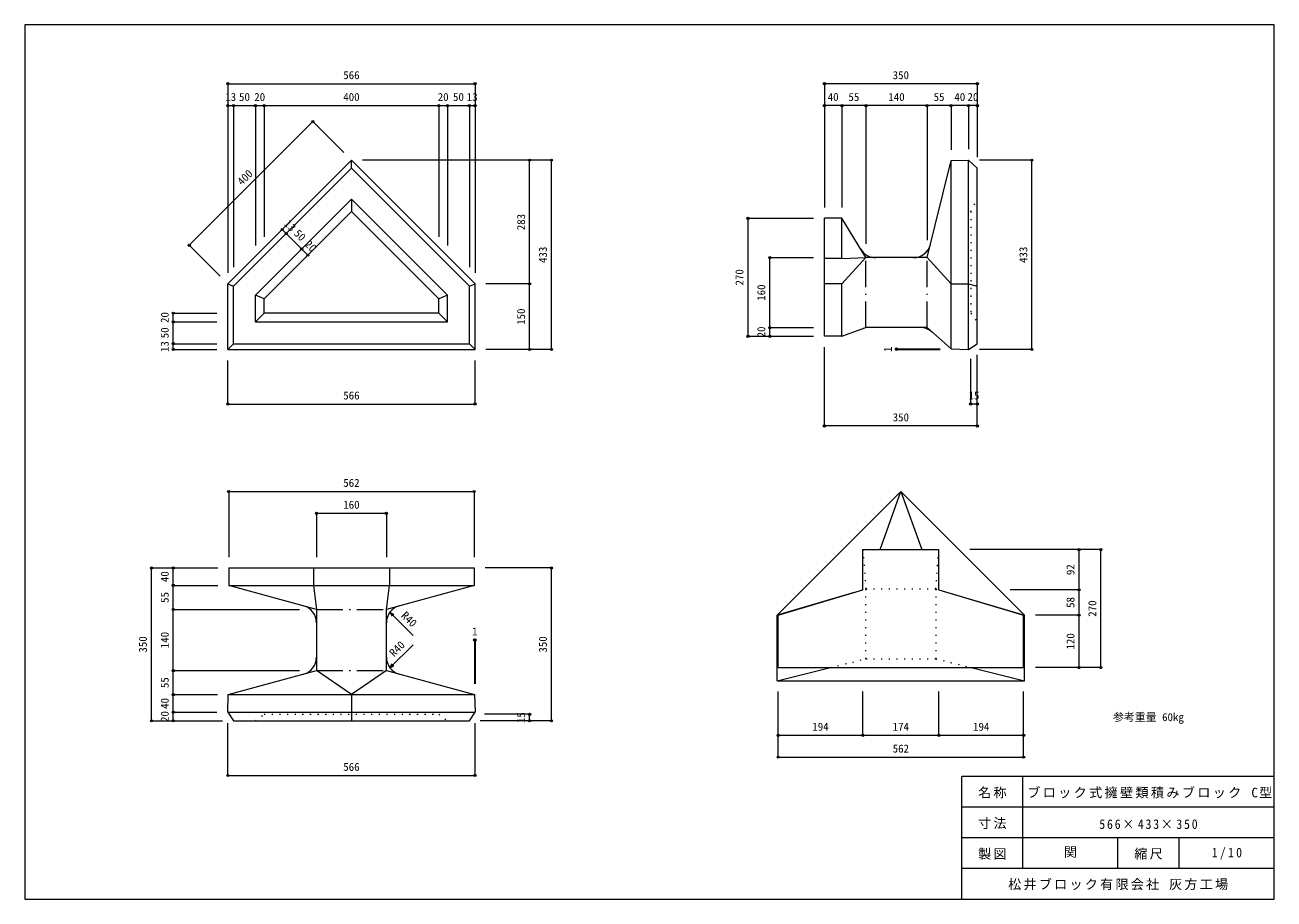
# Model space of a CAD drawing. Units: millimetres, scale not verified. Extents: x 55 to 2915, y 50 to 2050.
import ezdxf
from ezdxf.enums import TextEntityAlignment as Align

# ---------------------------------------------------------------- set-up
doc = ezdxf.new("R2010")
doc.units = ezdxf.units.MM
doc.header["$LTSCALE"] = 10
doc.header["$PDMODE"] = 32
doc.header["$PDSIZE"] = 5
doc.linetypes.add('DASHED_DOTTED', pattern=[9.25, 6, -1.5, 0.25, -1.5])
doc.linetypes.add('DOTTED', pattern=[1.75, 0.25, -1.5])
for name, color, linetype, lineweight in [('_0-0_', 7, 'Continuous', 18), ('_0-1_', 7, 'Continuous', 18), ('_0-2_', 4, 'Continuous', 9)]:
    doc.layers.add(name, color=color, linetype=linetype, lineweight=lineweight)
doc.styles.add('ＭＳ ゴシック', font='')
doc.styles.get('ＭＳ ゴシック').set_extended_font_data('MS Gothic')

msp = doc.modelspace()

# ---------------------------------------------------------------- linework, layer by layer
at = {"layer": '_0-0_'}
for p, q in [((2915, 2050), (55, 2050)), ((55, 2050), (55, 50)), ((2915, 50), (2915, 2050)), ((2200, 50), (2200, 330)), ((2915, 330), (2200, 330)), ((2340, 120), (2340, 330)), ((2915, 260), (2200, 260)), ((2915, 190), (2200, 190)), ((2557.5, 120), (2557.5, 190)), ((2697.5, 120), (2697.5, 190)), ((2915, 120), (2200, 120)), ((55, 50), (2915, 50))]:
    msp.add_line(p, q, dxfattribs=at)
at = {"layer": '_0-1_'}
for p, q in [((519.56, 1457.59), (802.56, 1740.59)), ((802.56, 1722.21), (532.56, 1452.21)), ((802.56, 1722.21), (802.56, 1740.59)), ((802.56, 1740.59), (1085.56, 1457.59)), ((802.56, 1722.21), (1072.56, 1452.21)), ((2120.56, 1517.59), (2175.56, 1739.59)), ((2175.56, 1739.59), (2215.56, 1740.59)), ((2175.56, 1308.59), (2175.56, 1739.59)), ((2215.56, 1307.59), (2215.56, 1740.59)), ((2235.56, 1722.21), (2215.56, 1740.59)), ((2235.56, 1320.59), (2235.56, 1722.21)), ((802.56, 1651.5), (582.56, 1431.5)), ((802.56, 1651.5), (802.56, 1623.21)), ((802.56, 1651.5), (1022.56, 1431.5)), ((802.56, 1623.21), (602.56, 1423.21)), ((802.56, 1623.21), (1002.56, 1423.21)), ((1885.56, 1337.59), (1885.56, 1607.59)), ((1925.56, 1607.59), (1885.56, 1607.59)), ((1925.56, 1515.59), (1925.56, 1607.59)), ((1980.56, 1517.59), (1925.56, 1607.59)), ((1980.56, 1517.59), (1925.56, 1457.59)), ((1925.56, 1515.59), (1980.56, 1517.59)), ((2120.56, 1517.59), (1980.56, 1517.59)), ((2120.56, 1517.59), (2175.56, 1457.59)), ((1925.56, 1515.59), (1885.56, 1515.59)), ((519.56, 1457.59), (532.56, 1452.21)), ((519.56, 1307.59), (519.56, 1457.59)), ((532.56, 1320.59), (532.56, 1452.21)), ((602.56, 1423.21), (582.56, 1431.5)), ((582.56, 1370.59), (582.56, 1431.5)), ((1022.56, 1431.5), (1002.56, 1423.21)), ((1022.56, 1370.59), (1022.56, 1431.5)), ((1072.56, 1452.21), (1085.56, 1457.59)), ((1072.56, 1320.59), (1072.56, 1452.21)), ((1085.56, 1307.59), (1085.56, 1457.59)), ((1925.56, 1457.59), (1885.56, 1457.59)), ((1925.56, 1337.59), (1925.56, 1457.59)), ((2175.56, 1457.59), (2215.56, 1457.59)), ((2215.56, 1457.59), (2235.56, 1452.21)), ((602.56, 1390.59), (602.56, 1423.21)), ((1002.56, 1390.59), (1002.56, 1423.21)), ((582.56, 1370.59), (602.56, 1390.59)), ((1002.56, 1390.59), (602.56, 1390.59)), ((1002.56, 1390.59), (1022.56, 1370.59)), ((582.56, 1370.59), (1022.56, 1370.59)), ((1925.56, 1337.59), (1980.56, 1357.59)), ((2120.56, 1357.59), (1980.56, 1357.59)), ((2120.56, 1357.59), (2175.56, 1308.59)), ((519.56, 1307.59), (532.56, 1320.59)), ((532.56, 1320.59), (1072.56, 1320.59)), ((1072.56, 1320.59), (1085.56, 1307.59)), ((1925.56, 1337.59), (1885.56, 1337.59)), ((2215.56, 1307.59), (2235.56, 1320.59)), ((519.56, 1307.59), (1085.56, 1307.59)), ((2175.56, 1308.59), (2215.56, 1307.59)), ((1777.56, 699.59), (2060.56, 982.59)), ((2012.85, 849.59), (2060.56, 982.59)), ((2060.56, 982.59), (2108.27, 849.59)), ((2060.56, 982.59), (2343.56, 699.59)), ((1973.56, 757.59), (1973.56, 849.59)), ((1973.56, 849.59), (2147.56, 849.59)), ((2147.56, 757.59), (2147.56, 849.59)), ((521.56, 807.59), (521.56, 767.59)), ((521.56, 807.59), (1083.56, 807.59)), ((715.56, 807.59), (715.56, 767.59)), ((889.56, 807.59), (889.56, 767.59)), ((1083.56, 807.59), (1083.56, 767.59)), ((722.56, 712.59), (521.56, 767.59)), ((521.56, 767.59), (1083.56, 767.59)), ((715.56, 767.59), (722.56, 712.59)), ((1083.56, 767.59), (882.56, 712.59)), ((882.56, 712.59), (889.56, 767.59)), ((1953.29, 751.53), (1777.56, 699.59)), ((1779.56, 699.59), (1973.56, 757.59)), ((2147.56, 757.59), (2341.56, 699.59)), ((2167.83, 751.53), (2343.56, 699.59)), ((722.56, 712.59), (722.56, 572.59)), ((882.56, 572.59), (882.56, 712.59)), ((1777.56, 549.59), (1777.56, 699.59)), ((1779.56, 579.59), (1779.56, 699.59)), ((2341.56, 579.59), (2341.56, 699.59)), ((2343.56, 549.59), (2343.56, 699.59)), ((520.56, 517.59), (722.56, 572.59)), ((802.56, 517.59), (722.56, 572.59)), ((882.56, 572.59), (802.56, 517.59)), ((882.56, 572.59), (1084.56, 517.59)), ((1777.56, 549.59), (1899.36, 579.59)), ((1779.56, 579.59), (2341.56, 579.59)), ((2221.76, 579.59), (2343.56, 549.59)), ((1777.56, 549.59), (2343.56, 549.59)), ((519.56, 477.59), (520.56, 517.59)), ((520.56, 517.59), (1084.56, 517.59)), ((802.56, 517.59), (802.56, 457.59)), ((1084.56, 517.59), (1085.56, 477.59)), ((519.56, 477.59), (532.56, 457.59)), ((519.56, 477.59), (1085.56, 477.59)), ((1072.56, 457.59), (1085.56, 477.59)), ((532.56, 457.59), (1072.56, 457.59))]:
    msp.add_line(p, q, dxfattribs=at)
at = {"layer": '_0-1_', "linetype": 'DOTTED'}
for p, q in [((2220.56, 1623.21), (2235.56, 1651.5)), ((2220.56, 1623.21), (2220.56, 1390.59)), ((2235.56, 1431.5), (2220.56, 1423.21)), ((2220.56, 1390.59), (2235.56, 1370.59)), ((1973.56, 849.59), (1980.56, 759.59)), ((2140.56, 759.59), (2147.56, 849.59)), ((1953.29, 751.53), (1980.56, 759.59)), ((1980.56, 759.59), (2140.56, 759.59)), ((1980.56, 599.59), (1980.56, 759.59)), ((2140.56, 759.59), (2167.83, 751.53)), ((2140.56, 759.59), (2140.56, 599.59)), ((1899.36, 579.59), (1980.56, 599.59)), ((1980.56, 599.59), (2140.56, 599.59)), ((2140.56, 599.59), (2221.76, 579.59)), ((582.56, 457.59), (602.56, 472.59)), ((602.56, 472.59), (1002.56, 472.59)), ((1002.56, 472.59), (1022.56, 457.59))]:
    msp.add_line(p, q, dxfattribs=at)
at = {"layer": '_0-1_', "linetype": 'DASHED_DOTTED'}
for p, q in [((1980.56, 1357.59), (1980.56, 1517.59)), ((2120.56, 1357.59), (2120.56, 1517.59)), ((722.56, 712.59), (882.56, 712.59)), ((722.56, 572.59), (882.56, 572.59))]:
    msp.add_line(p, q, dxfattribs=at)
at = {"layer": '_0-1_'}
for centre, start, end in [((2089.26, 1557.59), 270, 346.08527), ((2002.99, 1557.59), 211.42957, 270), ((1987.61, 1317.59), 90, 109.98311), ((2105.33, 1317.59), 48.30187, 90), ((682.56, 682.07), 0, 74.69665), ((922.56, 682.07), 105.30335, 180), ((682.56, 603.16), 285.23112, 0), ((922.56, 603.16), 180, 254.76888)]:
    msp.add_arc(centre, 40, start, end, dxfattribs=at)
at = {"layer": '_0-2_'}
for p, q in [((519.56, 1915.59), (519.56, 1482.59)), ((519.56, 1915.59), (1085.56, 1915.59)), ((1085.56, 1915.59), (1085.56, 1482.59)), ((1885.56, 1915.59), (1885.56, 1632.59)), ((2235.56, 1915.59), (1885.56, 1915.59)), ((2235.56, 1915.59), (2235.56, 1747.21)), ((519.56, 1865.59), (1085.56, 1865.59)), ((532.56, 1865.59), (532.56, 1495.59)), ((582.56, 1865.59), (582.56, 1545.59)), ((602.56, 1865.59), (602.56, 1565.59)), ((1002.56, 1865.59), (1002.56, 1565.59)), ((1022.56, 1865.59), (1022.56, 1545.59)), ((1072.56, 1865.59), (1072.56, 1495.59)), ((2235.56, 1865.59), (1885.56, 1865.59)), ((1925.56, 1865.59), (1925.56, 1632.59)), ((1980.56, 1865.59), (1980.56, 1549.48)), ((2120.56, 1865.59), (2120.56, 1557.69)), ((2175.56, 1865.59), (2175.56, 1764.59)), ((2215.56, 1865.59), (2215.56, 1765.59)), ((431.17, 1545.98), (714.17, 1828.98)), ((714.17, 1828.98), (784.88, 1758.27)), ((1260.56, 1740.59), (827.56, 1740.59)), ((1210.56, 1307.59), (1210.56, 1740.59)), ((1260.56, 1307.59), (1260.56, 1740.59)), ((2360.56, 1740.59), (2240.56, 1740.59)), ((2360.56, 1307.59), (2360.56, 1740.59)), ((1710.56, 1607.59), (1860.56, 1607.59)), ((1710.56, 1337.59), (1710.56, 1607.59)), ((702.56, 1523.21), (643.87, 1581.9)), ((431.17, 1545.98), (501.88, 1475.27)), ((1760.56, 1337.59), (1760.56, 1517.59)), ((1760.56, 1517.59), (1860.56, 1517.59)), ((1210.56, 1457.59), (1110.56, 1457.59)), ((394.56, 1307.59), (394.56, 1390.59)), ((394.56, 1390.59), (494.56, 1390.59)), ((394.56, 1370.59), (494.56, 1370.59)), ((1760.56, 1357.59), (1860.56, 1357.59)), ((394.56, 1320.59), (494.56, 1320.59)), ((1710.56, 1337.59), (1860.56, 1337.59)), ((394.56, 1307.59), (494.56, 1307.59)), ((1260.56, 1307.59), (1110.56, 1307.59)), ((1885.56, 1132.59), (1885.56, 1312.59)), ((2050.56, 1308.59), (2150.56, 1308.59)), ((2050.56, 1308.59), (2050.56, 1307.59)), ((2050.56, 1307.59), (2150.56, 1307.59)), ((2235.56, 1132.59), (2235.56, 1295.59)), ((2360.56, 1307.59), (2240.56, 1307.59)), ((519.56, 1182.59), (519.56, 1282.59)), ((1085.56, 1182.59), (1085.56, 1282.59)), ((2220.56, 1182.59), (2220.56, 1285.84)), ((519.56, 1182.59), (1085.56, 1182.59)), ((2235.56, 1182.59), (2220.56, 1182.59)), ((2235.56, 1132.59), (1885.56, 1132.59)), ((521.56, 982.59), (521.56, 832.59)), ((521.56, 982.59), (1083.56, 982.59)), ((1083.56, 982.59), (1083.56, 832.59)), ((722.56, 932.59), (722.56, 832.59)), ((722.56, 932.59), (882.56, 932.59)), ((882.56, 932.59), (882.56, 832.59)), ((2518.56, 849.59), (2218.56, 849.59)), ((2468.56, 579.59), (2468.56, 849.59)), ((2518.56, 579.59), (2518.56, 849.59)), ((344.56, 807.59), (496.56, 807.59)), ((344.56, 457.59), (344.56, 807.59)), ((394.56, 457.59), (394.56, 807.59)), ((1260.56, 807.59), (1108.56, 807.59)), ((1260.56, 457.59), (1260.56, 807.59)), ((394.56, 767.59), (496.56, 767.59)), ((2468.56, 757.59), (2310.56, 757.59)), ((394.56, 712.59), (683.41, 712.59)), ((2468.56, 699.59), (2368.56, 699.59)), ((1084.56, 642.59), (1084.56, 542.59)), ((1084.56, 642.59), (1085.56, 642.59)), ((1085.56, 642.59), (1085.56, 542.59)), ((394.56, 572.59), (683.36, 572.59)), ((2518.56, 579.59), (2368.56, 579.59)), ((394.56, 517.59), (495.56, 517.59)), ((1779.56, 374.59), (1779.56, 524.59)), ((1973.56, 424.59), (1973.56, 524.59)), ((2147.56, 424.59), (2147.56, 524.59)), ((2341.56, 374.59), (2341.56, 524.59)), ((394.56, 477.59), (494.56, 477.59)), ((1210.56, 472.59), (1107.31, 472.59)), ((1210.56, 457.59), (1210.56, 472.59)), ((344.56, 457.59), (507.56, 457.59)), ((519.56, 332.59), (519.56, 452.59)), ((1085.56, 332.59), (1085.56, 452.59)), ((1260.56, 457.59), (1097.56, 457.59)), ((1779.56, 424.59), (2341.56, 424.59)), ((1779.56, 374.59), (2341.56, 374.59)), ((519.56, 332.59), (1085.56, 332.59))]:
    msp.add_line(p, q, dxfattribs=at)
at = {"layer": '_0-2_', "color": 7, "lineweight": 18}
for p, q in [((890.76, 706.34), (899.73, 701.16)), ((890.76, 706.34), (895.94, 697.37)), ((890.76, 706.34), (943.79, 653.3)), ((890.78, 578.87), (943.81, 631.91)), ((890.78, 578.87), (895.95, 587.84)), ((890.78, 578.87), (899.74, 584.05))]:
    msp.add_line(p, q, dxfattribs=at)
at = {"layer": '_0-2_'}
for p in [(519.56, 1915.59), (1085.56, 1915.59), (1885.56, 1915.59), (2235.56, 1915.59), (519.56, 1865.59), (532.56, 1865.59), (582.56, 1865.59), (602.56, 1865.59), (1002.56, 1865.59), (1022.56, 1865.59), (1072.56, 1865.59), (1085.56, 1865.59), (1885.56, 1865.59), (1925.56, 1865.59), (1980.56, 1865.59), (2120.56, 1865.59), (2175.56, 1865.59), (2215.56, 1865.59), (2235.56, 1865.59), (714.17, 1828.98), (1210.56, 1740.59), (1260.56, 1740.59), (2360.56, 1740.59), (1710.56, 1607.59), (643.87, 1581.9), (653.06, 1572.71), (431.17, 1545.98), (688.42, 1537.36), (702.56, 1523.21), (1760.56, 1517.59), (1210.56, 1457.59), (394.56, 1390.59), (394.56, 1370.59), (1760.56, 1357.59), (394.56, 1320.59), (1710.56, 1337.59), (1760.56, 1337.59), (394.56, 1307.59), (1210.56, 1307.59), (1260.56, 1307.59), (2050.56, 1308.59), (2050.56, 1307.59), (2360.56, 1307.59), (519.56, 1182.59), (1085.56, 1182.59), (2220.56, 1182.59), (2235.56, 1182.59), (1885.56, 1132.59), (2235.56, 1132.59), (521.56, 982.59), (1083.56, 982.59), (722.56, 932.59), (882.56, 932.59), (2468.56, 849.59), (2518.56, 849.59), (344.56, 807.59), (394.56, 807.59), (1260.56, 807.59), (394.56, 767.59), (2468.56, 757.59), (394.56, 712.59), (2468.56, 699.59), (1084.56, 642.59), (1085.56, 642.59), (394.56, 572.59), (2468.56, 579.59), (2518.56, 579.59), (394.56, 517.59), (344.56, 457.59), (394.56, 477.59), (394.56, 457.59), (1210.56, 472.59), (1210.56, 457.59), (1260.56, 457.59), (1779.56, 424.59), (1973.56, 424.59), (2147.56, 424.59), (2341.56, 424.59), (1779.56, 374.59), (2341.56, 374.59), (519.56, 332.59), (1085.56, 332.59)]:
    msp.add_point(p, dxfattribs=at)

# ---------------------------------------------------------------- texts
at = {"layer": '_0-0_', "style": 'ＭＳ ゴシック'}
msp.add_text('関', height=21.99, dxfattribs=at).set_placement((2433.75, 140), align=Align.BOTTOM_LEFT)
at = {"layer": '_0-0_', "char_height": 21.99, "attachment_point": 7, "style": 'ＭＳ ゴシック'}
for s, insert in [('\\T1.17;名称', (2237.5, 280)), ('\\T1.18;ブロック式擁壁類積みブロック\\~C型', (2350, 280)), ('\\T1.17;寸法', (2237.5, 210)), ('\\T1.31;\\W0.9;566×433×350', (2515, 210)), ('\\T1.17;製図', (2237.5, 140)), ('\\T1.17;縮尺', (2595, 140)), ('\\T1.38;\\W0.9;1/10', (2772.5, 140)), ('\\T1.17;松井ブロック有限会社\\~灰方工場', (2306.25, 70))]:
    msp.add_mtext(s, dxfattribs=dict(at, insert=insert))
at = {"layer": '_0-2_', "style": 'ＭＳ ゴシック'}
for s, p in [('566', (783.81, 1920.59)), ('350', (2041.81, 1920.59)), ('13', (513.56, 1870.59)), ('50', (545.06, 1870.59)), ('20', (580.06, 1870.59)), ('400', (783.81, 1870.59)), ('20', (1000.06, 1870.59)), ('50', (1035.06, 1870.59)), ('13', (1066.56, 1870.59)), ('40', (1893.06, 1870.59)), ('55', (1940.56, 1870.59)), ('140', (2031.81, 1870.59)), ('55', (2135.56, 1870.59)), ('40', (2183.06, 1870.59)), ('20', (2213.06, 1870.59)), ('566', (783.81, 1187.59)), ('15', (2215.56, 1187.59)), ('350', (2041.81, 1137.59)), ('562', (783.81, 987.59)), ('160', (783.81, 937.59)), ('1', (1078.81, 647.59)), ('参考重量 60㎏', (2546.25, 451.52)), ('194', (1857.81, 429.59)), ('174', (2041.81, 429.59)), ('194', (2225.81, 429.59)), ('562', (2041.81, 379.59)), ('566', (783.81, 337.59))]:
    msp.add_text(s, height=18.33, dxfattribs=at).set_placement(p, align=Align.BOTTOM_LEFT)
for s, rotation, p in [('400', 45, (555.88, 1677.76)), ('13', 315, (643.16, 1589.68)), ('283', 90, (1205.56, 1580.34)), ('50', 315, (665.44, 1567.41)), ('20', 315, (690.19, 1542.66)), ('433', 90, (1255.56, 1505.34)), ('433', 90, (2355.56, 1505.34)), ('270', 90, (1705.56, 1453.84)), ('160', 90, (1755.56, 1418.84)), ('20', 90, (389.56, 1368.09)), ('150', 90, (1205.56, 1363.84)), ('50', 90, (389.56, 1333.09)), ('20', 90, (1755.56, 1335.09)), ('13', 90, (389.56, 1301.59)), ('1', 90, (2045.56, 1301.84)), ('92', 90, (2463.56, 791.09)), ('40', 90, (389.56, 775.09)), ('55', 90, (389.56, 727.59)), ('58', 90, (2463.56, 716.09)), ('270', 90, (2513.56, 695.84)), ('R40', 315, (911.09, 693.08)), ('140', 90, (389.56, 623.84)), ('350', 90, (339.56, 613.84)), ('R40', 45, (904.03, 599.2)), ('350', 90, (1255.56, 613.84)), ('120', 90, (2463.56, 620.84)), ('55', 90, (389.56, 532.59)), ('40', 90, (389.56, 485.09)), ('20', 90, (389.56, 455.09)), ('15', 90, (1205.56, 452.59))]:
    msp.add_text(s, height=18.33, rotation=rotation, dxfattribs=at).set_placement(p, align=Align.BOTTOM_LEFT)

doc.saveas('drawing.dxf')
